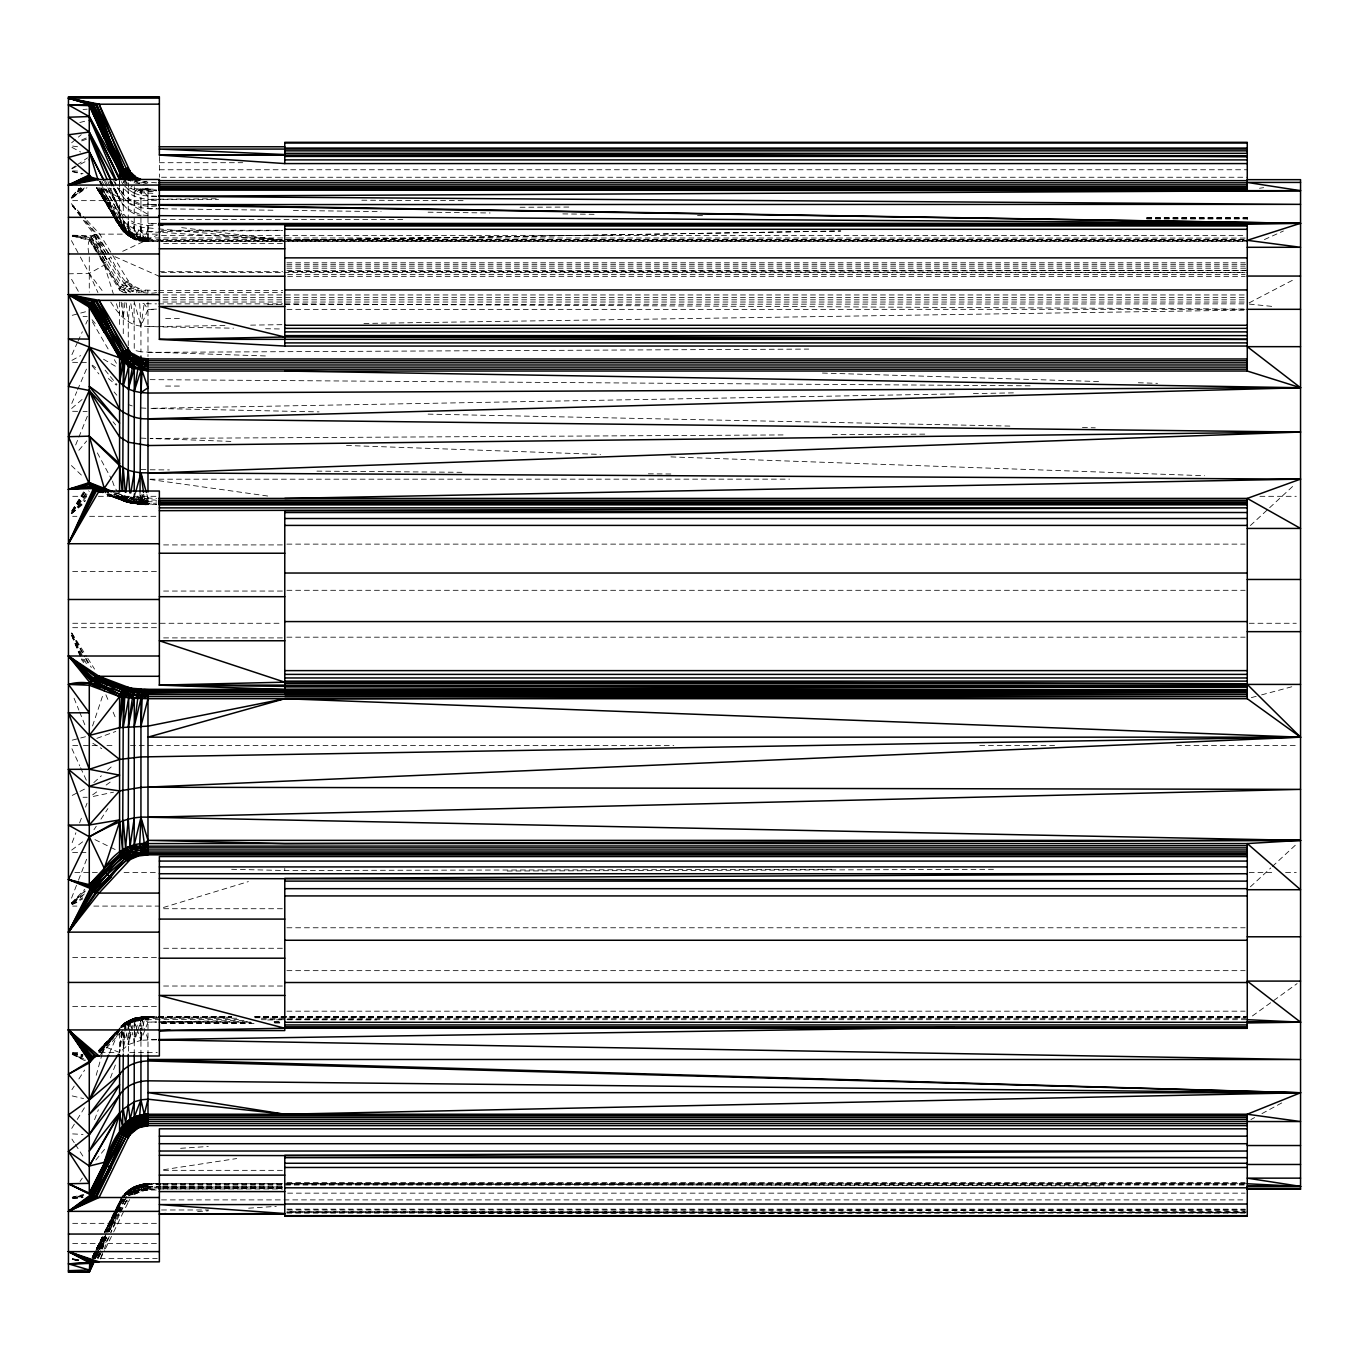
<?xml version="1.0" encoding="UTF-8"?>
<svg xmlns="http://www.w3.org/2000/svg" width="1369" height="1369" viewBox="0 0 1369 1369"><rect width="100%" height="100%" fill="white"/><g stroke="black" fill="none" stroke-linecap="round" stroke-linejoin="round"><path stroke-width="0.75" stroke-dasharray="5 3.75" d="M147.989 217.568L147.989 241.474C136.695 241.32 124.784 236.118 119.582 225.611L119.582 221.504C119.651 234.938 136.558 241.166 147.989 241.457L1247.262 241.457M119.582 214.933L119.582 209.132L109.469 187.964M119.582 186.886L119.582 181.872M160.823 208.79C147.544 209.474 132.28 208.499 123.278 197.256L123.278 187.69C132.194 199.053 147.51 200.233 160.823 199.326M128.258 202.03L128.258 192.55M113.61 215.703L96.908 188.306L120.01 226.963C125.828 237.179 137.242 240.123 147.989 241.32L134.487 238.651L134.248 222.702L131.253 220.974M134.248 205.624L134.248 196.229M140.939 224.858L139.912 240.277L147.989 240.328L147.989 225.594L134.248 222.702M140.939 207.866L140.939 198.505M140.939 1055.191L140.956 1028.205M140.956 1026.202L140.613 1017.099L156.545 1016.876M123.33 1032.363L123.278 1052.162M134.196 493.696C130.722 508.173 148.194 504.032 156.545 504.442L129.251 502.628L107.056 494.26L131.116 500.883L156.545 501.978M1247.262 241.149L144.515 241.303L134.196 237.71L134.248 188.614L156.545 190.77L140.939 190.924L134.248 188.614M156.545 196.332L140.939 195.493L134.248 193.2L134.299 186.697M114.979 189.127C119.753 200.867 127.351 213.581 140.939 215.891L140.956 189.144L137.995 187.656M140.032 491.83L139.912 500.096L141.657 504.288L126.718 502.081L109.366 494.243M140.939 217.688L140.939 227.186L144.378 240.978L134.983 239.113L123.056 231.002L123.278 217.021L108.219 189.11M99.869 1050.964L104.301 1046.498L119.582 1052.453L128.258 1044.633L140.939 1040.286L141.401 1032.158M141.52 1030.138L142.752 1016.842L156.545 1016.482M147.989 216.627L147.989 188.203L140.956 189.144L134.248 193.2L128.258 189.521L128.703 183.326L124.374 179.202L123.655 182.813M128.258 345.758L128.258 321.749L129.798 303.644M121.345 1031.781L119.582 1052.453L119.582 1029.779L98.962 1050.673M129.61 1028.752L128.258 1052.47M129.781 1026.767C127.916 1016.192 141.161 1017.013 147.989 1016.585L231.395 1016.585M156.545 1017.749C147.048 1018.16 130.551 1014.258 125.589 1024.936L123.278 1048.192L122.611 1026.904L123.929 1023.653L134.966 1018.262L147.989 1016.585L131.116 1019.973L120.968 1026.254L133.084 1018.861L147.989 1016.876L134.59 1020.11L125.452 1027.195M124.938 302.532L123.278 318.156L123.278 336.346M121.909 1032.808L119.582 1052.453L122.474 1032.431M231.395 1017.184L144.515 1017.287L139.912 1018.81L140.1 1026.288M265.381 355.957L140.939 351.833L140.939 326.13L144.173 303.696L156.545 303.867M112.515 481.015C116.553 497.409 132.382 505.281 147.989 504.442L127.779 502.491L108.801 495.475L129.251 502.628L138.406 503.912L126.718 502.081L123.929 499.428L123.33 495.561C129.576 501.927 139.227 504.459 147.989 504.305L147.989 494.158M137.91 1030.07L140.956 1020.162L147.989 1017.184L138.868 1017.389L136.164 1030.327M156.545 1039.584L140.939 1040.286L142.958 1027.999M143.283 1025.946L144.703 1016.688L145.422 1017.834L147.989 1017.749L143.899 1017.954C137.756 1015.678 127.847 1021.308 123.227 1026.767M135.856 1032.26L134.248 1041.946L134.248 1054.78M1245.123 238.069L145.422 237.932C140.887 250.185 115.526 225.115 114.739 218.013M130.5 1032.294L128.258 1044.633L126.65 1032.825M130.876 1030.241L134.025 1018.519L147.989 1017.184M96.206 1075.281L104.728 1044.598L115.407 1032.5L98.927 1050.605L118.624 1029.402M116.878 221.556L120.968 228.007L131.116 237.35L125.589 232.662L128.258 221.607L140.939 227.186L156.408 228.674M135.753 491.933L134.196 497.666L147.989 503.244L156.545 503.244M107.449 1231.775L119.582 1205.199L121.704 1197.584L104.284 1232.699L123.278 1199.039L107.638 1231.98M160.618 232.354C147.527 231.909 132.485 231.635 123.278 220.734C124.853 237.949 134.333 239.045 147.989 241.132C139.005 243.682 148.896 231.173 147.989 227.921M115.749 492.686L147.989 504.083C141.11 507.369 141.418 498.076 143.283 494.466M137.294 1032.055L134.248 1041.946L132.177 1032.38M137.995 292.538L141.555 291.939L142.205 289.92L156.545 290.519M160.823 1183.706L142.239 1184.236L140.939 1189.729L129.251 1193.768C117.289 1187.864 115.612 1230.235 107.107 1232.049M92.544 725.998L103.633 692.851M131.116 237.316L144.703 241.166L147.989 239.541L160.823 239.575M119.582 1205.062L107.107 1231.809L122.611 1196.318L104.728 1232.083L108.801 1232.014L118.983 1213.909M157.247 234.133L99.783 234.133C88.181 232.867 86.487 246.044 89.276 254.805M156.545 182.813L140.168 181.495L139.484 183.429L134.025 183.001L131.886 179.339M123.86 1197.516L125.589 1192.912C133.563 1184.733 145.576 1182.73 156.545 1183.774M72.163 842.637L75.894 832.78M79.607 822.923L81.832 817.002M85.562 807.128L87.051 803.192M94.581 1119.705L98.363 1109.746M110.478 1077.865L115.783 1063.918M156.545 240.328L144.293 240.157L130.483 236.786L134.248 225.046M71.53 898.132L77.708 882.201M78.478 880.216L86.966 858.329M136.9 1028.992L140.939 1040.286L147.989 1022.113L244.161 1020.401M94.016 1258.214L97.182 1250.359M97.969 1248.408L102.709 1236.618M109.246 1236.481L99.851 1259.891L104.54 1250.633M1247.262 240.653L147.989 240.653L132.417 232.935L127.882 234.749L136.489 238.617L147.989 239.575L142.256 237.453C135.445 248.234 116.297 223.472 114.466 217.329M75.654 444.993L78.067 439.073M78.872 437.105L87.667 415.423M98.055 1258.179L101.118 1250.701M101.888 1248.836L106.508 1237.627M118.624 1213.807L110.821 1232.579L119.805 1214.132M119.411 1211.924L125.948 1197.584M110.735 302.087C117.854 313.09 126.872 324.658 140.939 326.13L147.989 309.462L144.173 303.696L139.672 303.011L140.939 326.13L160.823 326.917M71.787 403.444L76.784 391.739M77.605 389.789L87.616 366.396M116.776 1213.396L108.801 1232.014L117.802 1213.567M117.58 1211.531L122.354 1200.373L126.718 1196.557M109.469 1053.172L118.727 1031.73M144.909 1016.585L134.282 1019.049L122.354 1025.005L128.241 1024.166L135.565 1019.734L145.422 1017.834L134.983 1018.776L134.248 1041.946L134.299 1021.514L129.764 1020.487L122.354 1025.005C129.08 1018.776 138.988 1016.397 147.989 1018.228L237.812 1018.228M134.59 1194.384L140.887 1191.116L147.989 1189.969L147.989 1183.706L137.995 1185.314L132.707 1187.607L124.374 1194.179L129.08 1189.918L134.59 1194.384C138.149 1183.586 151.394 1183.124 160.823 1184.134M114.003 492.789L119.582 494.141L120.968 498.402L124.339 500.746L147.989 503.244C133.443 507.163 120.729 498.384 107.227 494.808L124.1 501.276L132.382 497.426L156.545 498.419M94.324 1258.539L97.695 1250.924L93.999 1258.505M98.671 1248.956L105.276 1233.743M106.115 1231.843L122.183 1197.208M115.236 1213.293L107.056 1231.741L105.67 1231.758L122.149 1197.088M116.057 1211.445C121.054 1191.937 141.606 1181.242 160.823 1185.024M101.34 1248.853L106.32 1237.627L101.272 1248.87M98.534 1250.736L95.128 1258.351L99.116 1250.855M99.389 1248.836L104.506 1237.439M95.009 1258.351L98.448 1250.753M99.304 1248.853L104.472 1237.439M71.924 354.639L77.126 343.191M77.999 341.292L82.328 331.743M85.802 324.111L87.548 320.295M98.79 1250.753L95.334 1258.333L99.201 1250.855M99.663 1248.853L106.594 1233.674M98.192 1251.215L95.522 1256.964L98.465 1251.18M99.081 1249.298L106.2 1233.965M96.412 1256.896L99.081 1251.146M99.971 1249.23L107.107 1233.88M107.997 1231.963L119.582 1207.03L119.582 1201.315C125.726 1191.56 136.079 1183.894 147.989 1184.134L144.378 1183.911L134.196 1186.872L130.123 1189.199L128.258 1194.008L125.589 1192.912M95.522 1258.333L99.081 1250.718M99.971 1248.819L107.107 1233.623M107.997 1231.724L119.582 1207.03M93.006 1256.999L95.71 1251.249M96.617 1249.332L102.025 1237.833M92.972 1258.676L96.6 1250.975M97.507 1249.058L102.949 1237.525L97.387 1249.093M129.85 1195.821C130.671 1189.421 144.464 1178.024 143.899 1190.345L147.989 1188.018L160.823 1188.018M92.784 1258.71L96.463 1251.009M99.372 1249.264L106.714 1233.897M92.39 1257.512L95.796 1250.325M96.805 1248.425L102.093 1237.525M92.288 1257.409L102.453 1236.498M93.297 1257.187L103.017 1237.2M113.73 1213.619L104.728 1232.083L114.277 1213.447M114.62 1211.787L120.01 1200.716L128.241 1202.033L130.346 1198.594M92.801 1256.229L95.454 1250.787M96.343 1248.99L101.648 1238.124M114.671 1213.31L105.67 1231.758L115.475 1213.293M115.561 1211.462L120.968 1200.391L115.236 1211.582M94.016 1258.505L97.747 1250.855M116.057 1213.276L107.056 1231.741L117.084 1213.447M116.947 1211.445L122.354 1200.373L116.468 1211.445M118.709 1211.719L124.1 1200.647L128.481 1197.447M120.712 1212.284L127.779 1198.405M98.294 1258.248L101.871 1250.907L98.294 1258.248M108.134 1238.089L102.213 1249.11M105.447 1248.768L112.737 1233.811M113.661 1231.946L124.596 1209.511M125.503 1207.646L129.713 1199.466M156.545 292.607C131.783 296.919 119.993 277.086 110.769 256.842L104.643 263.344L122.885 292.264L126.513 292.932L132.399 285.488L142.205 289.92C134.864 291.221 126.547 292.538 119.89 288.38L89.344 239.575L72.625 236.016M108.681 258.193L123.929 283.246L132.399 285.488L128.241 280.885L123.929 283.246L119.89 288.38L119.582 290.074L121.601 292.692M96.703 1248.494L102.042 1237.559L96.549 1248.699M104.284 1232.699L115.39 1210.11M116.314 1208.228L120.01 1200.716M91.997 1257.923L95.642 1250.547L92.082 1257.752M93.006 1257.272L102.949 1237.234L92.562 1257.461M93.965 1257.084L104.249 1237.165L93.776 1257.118M97.439 1258.282L101.255 1250.941M124.339 1023.208L120.968 1026.254L129.251 1020.504L138.406 1018.878L136.489 1017.851L130.722 1019.665L121.259 1027.144L130.791 1020.538L135.565 1019.734L133.084 1018.861L126.787 1021.565L124.339 1023.208L138.355 1018.04L147.989 1019.683L238.446 1019.443M118.093 1211.616L124.1 1200.647M130.962 1194.829L138.868 1186.461L147.989 1183.706L128.258 1194.008L128.703 1190.209L124.374 1197.276M114.277 494.192L125.999 498.282L139.912 500.096L140.956 494.106M119.993 1212.095L126.102 1201.212L128.926 1199.466M134.025 183.001L134.966 181.392L140.168 181.495M123.056 1024.32L121.704 1027.64C127.146 1019.323 139.005 1018.93 147.989 1018.228L130.123 1022.797L122.611 1026.904M128.224 1194.795C131.287 1186.786 140.049 1183.672 147.989 1183.706C139.33 1183.928 130.739 1187.368 124.801 1193.768L128.224 1194.795L134.966 1189.61L147.989 1185.024L139.912 1184.75L134.196 1186.872L134.248 1192.108L135.565 1193.7L145.422 1190.106L156.545 1189.969M71.736 510.996L83.8 491.454M71.736 1128.381L76.116 1121.262M77.212 1119.483L84.895 1107.042M123.929 283.246L132.879 291.34L135.582 287.558L122.132 284.838L104.865 256.362M114.414 217.021L123.056 231.019L123.278 220.734L125.589 232.679L134.196 237.744L140.939 227.186L139.724 239.421L134.248 228.691M71.924 1089.673L74.234 1086.096M78.872 1078.96L84.656 1070.045M71.958 511.013L84.827 491.557M93.931 829.768L96.275 826.243M100.93 819.175L107.929 808.583M132.382 1187.813L128.258 1194.008C131.15 1188.172 139.758 1180.985 140.887 1191.116L147.989 1186.341L160.823 1186.341M72.009 511.15L86.213 490.427M80.018 1181.447L82.328 1178.093M134.248 193.2L137.773 188.289L140.939 190.924L156.545 191.711M144.703 241.149L147.989 240.653L144.909 240.499L138.406 236.341L135.668 239.079L123.929 231.84L116.245 217.705M72.146 511.424L86.949 491.865M101.426 1052.915L120.113 1029.146M142.239 1018.519L140.956 1020.162L133.255 1019.255L129.764 1020.487L123.278 1048.192L124.801 1023.926L137.773 1020.641L147.989 1019.683L144.293 1019.802L147.989 1022.113L156.545 1022.113M140.939 190.924L142.239 188.785L156.545 189.333M72.232 511.544L88.626 490.821M100.194 1051.666L119.651 1028.187M121.447 1027.503L123.929 1023.79L120.01 1027.879M95.864 1160.005L106.406 1147.102M147.989 1055.516L147.989 1016.482C138.988 1016.671 128.908 1018.69 123.33 1026.425L123.056 1025.124C127.522 1020.744 136.541 1015.49 142.256 1018.142L137.413 1018.125M78.872 450.315L86.675 440.972M99.578 1050.707L104.728 1044.598L99.287 1050.468M98.825 1052.47L116.091 1032.534M72.403 196.007L78.991 188.306M72.403 511.698L89.515 491.642M147.989 1183.774L144.293 1183.997L140.939 1187.847C124.117 1187.06 144.31 1183.364 147.989 1186.341L140.939 1187.847L139.724 1184.852L142.239 1184.236M98.876 1051.016L115.407 1032.602M72.454 196.092L79.128 188.511M98.79 1051.067L119.839 1028.598M99.133 1050.913L115.544 1032.363M123.056 1195.856C128.635 1187.71 138.645 1185.006 147.989 1186.341L142.102 1184.322M118.59 1029.385L99.03 1050.365L107.056 1041.706L110.821 1040.628L121.927 1028.495M104.284 1046.515L119.582 1029.779M110.821 1040.628L99.372 1053.137L110.821 1040.628L99.697 1052.128M99.064 1050.16L107.056 1041.706L98.38 1051.033M98.842 1050.399L105.67 1042.973M119.924 1028.769L99.013 1051.289L117.46 1032.431M123.33 1026.972L128.481 1021.924L132.417 1021.086L127.882 1020.949L120.968 1026.254M100.467 1054.489L124.066 1028.718M71.205 513.341L87.77 495.424M123.056 1025.124L134.983 1018.776M71.222 197.718L80.959 187.519M71.428 903.027L84.81 889.268M123.278 1200.972L127.009 1197.173M71.291 197.769L81.25 187.707M107.586 493.302L120.968 498.402L122.149 497.221L121.704 495.048L119.582 494.141M71.445 513.443L84.929 500.506M147.989 238.052L141.11 239.934L135.565 235.04L132.006 237.436L120.968 227.973L114.756 217.158M71.41 197.82L81.798 187.981M84.998 890.757L71.462 903.3L85.186 891.356M1250.393 525.542L1294.287 484.917M1250.393 886.821L1270.774 867.963M1272.331 866.509L1297.418 843.287M71.564 513.478L85.597 500.678M124.528 185.842L128.258 189.521L132.382 185.808M93.828 782.589L101.392 775.778M107.449 770.319L113.524 764.86M71.564 197.889L82.448 188.255M124.288 1194.761L132.006 1189.729L144.909 1186.512L147.989 1188.018L140.168 1189.267L133.187 1192.844M71.65 408.475L82.876 398.807M71.65 142.787L81.267 134.658M71.633 513.666L84.33 503.005M144.378 1183.911L145.422 1190.106L136.489 1188.857L129.251 1193.768L130.791 1194.88L137.413 1190.345L147.989 1188.018M84.348 187.998L71.633 198.111L84.964 188.083M113.867 494.757L132.382 497.426L134.025 502.526L136.027 503.878L147.989 504.083L134.983 501.345L128.344 496.742L122.354 500.061L126.102 501.961L132.417 503.159L129.251 502.628L114.774 493.696M84.313 893.923L71.616 903.66L83.047 895.566M71.65 850.098L84.467 840.446M92.647 794.841L97.695 791.179M106.115 785.087L112.84 780.21M1252.413 1015.952L1297.11 983.592M71.804 198.283L86.949 187.707M125.246 1194.812L133.084 1190.739L142.256 1190.705L139.912 1184.75M71.924 168.336L75.398 166.008M77.126 164.845L87.548 157.846M130.791 503.159L135.565 503.621L127.882 501.602L125.999 498.282L128.344 496.742L131.886 503.056L147.989 504.305L125.948 501.875L107.056 494.26L130.346 502.714L124.1 501.276M137.995 1019.135L134.299 1021.514L128.258 1044.633L128.703 1023.379L123.347 1026.425L125.623 1022.54L132.382 1022.01M128.258 1195.907L134.248 1192.108L138.406 1192.091L134.487 1186.701L130.123 1189.199L134.248 1190.209L140.956 1184.613L140.939 1187.847L156.545 1187.043M128.258 188.682L128.258 225.269L130.123 235.793L134.487 238.634L144.378 240.978M120.01 496.382L122.149 497.221C124.955 506.102 135.514 501.122 140.956 498.213L147.989 501.978L139.484 503.826L137.259 493.781M137.995 1185.314L134.248 1190.209L134.299 1186.974L129.08 1189.918L125.623 1193.734L132.707 1187.607L137.14 1192.741L143.095 1186.786L147.989 1186.341M71.992 904.002L82.636 897.773M68.45 273.8L89.276 273.458L104.335 265.038L99.441 256.243M71.924 360.372L80.6 355.598M1250.924 1119.551L1254.603 1117.566M1261.961 1113.613L1284.002 1101.703M71.924 168.798L78.872 165.067M80.6 164.126L89.276 159.471M1249.093 302.908L1295.04 278.934M72.232 795.406L85.494 788.612M72.044 904.276L82.825 898.851M122.662 251.314L157.435 235.04M128.258 189.521L131.287 188.101M147.989 1018.228L139.912 1018.81L134.196 1021.462L136.215 1027.109M1264.391 239.575L1283.42 231.002M140.613 240.55L136.489 238.617L130.346 231.019L125.161 232.285L96.891 187.861M72.283 904.464L79.932 901.213M81.695 139.929L89.276 136.763M141.555 291.939L145.336 290.399L145.028 292.47L147.989 290.519L147.989 292.607M143.488 182.385L146.483 181.221M125.161 1022.592L130.346 1022.335L126.102 1023.944L125.948 1022.575L129.713 1022.814L131.886 1019.306L134.59 1020.11L139.484 1017.218L140.887 1018.365L147.989 1016.876M146.911 494.483L147.989 498.419C140.014 501.105 126.496 507.967 123.347 495.561M96.857 738.353L115.783 731.44M81.695 140.904L89.276 138.269M132.006 237.419L141.657 238.908L145.422 237.932M143.095 184.387L147.989 182.813L145.268 181.102M163.407 907.493L248.371 881.602M156.545 500.335C147.339 498.419 138.868 505.144 129.85 502.971M1251.352 697.625L1259.548 695.418M1261.602 694.87L1294.407 686.057M72.232 315.315L87.376 311.276M113.678 216.216L97.849 189.35L100.998 190.308L111.402 188.426M113.73 215.344L99.235 190.034L122.354 228.674L128.241 228.212L133.084 237.077M72.232 740.167L85.494 736.727M79.813 122.491L89.276 120.096M130.791 1194.88L135.565 1193.7M72.232 1197.242L83.595 1194.47M93.314 796.416L113.524 792.189M139.912 1018.81L130.483 1021.206L128.344 1023.636L125.999 1023.242M83.766 1195.188L72.283 1197.413L83.937 1195.496M140.596 182.984L148.947 181.427M163.544 1169.708L236.7 1158.55M1259.548 188.255L1263.655 187.673M82.585 1196.403L72.489 1197.653L82.893 1196.626M140.939 1189.729L160.823 1188.908M147.989 1184.134C140.134 1184.51 130.962 1186.786 126.787 1194.076L134.025 1188.532L147.989 1185.024M96.532 187.587L105.67 202.39L110.821 203.194L101.614 187.827M83.03 109.452L87.188 109.178M180.622 1148.3L208.259 1146.486M197.632 1211.531L208.259 1210.829M248.645 1208.177L276.264 1206.363M72.591 1197.909L82.944 1197.31M142.256 237.453L137.413 237.658L129.251 234.578L128.241 228.229L123.912 220.991L125.589 232.662M156.545 309.103L147.989 309.462L156.545 309.462M267.674 304.568L1245.123 303.867M72.591 1198.012L82.961 1197.653M954.142 393.93L150.128 408.338L319.063 411.898M973.393 393.587L1016.157 392.817M267.674 1019.973L284.769 1019.683M286.908 240.277L840.771 231.002L286.908 240.294L1247.262 240.328M147.989 326.695L156.545 326.558M158.684 326.524L227.1 325.497M250.63 325.137L282.698 324.658M363.966 323.443L1244.951 310.147M156.545 199.207L147.989 199.275L147.989 208.618L156.545 208.584M158.684 199.19L218.561 198.745M147.989 231.532L156.545 231.481M158.684 231.464L282.698 230.574M72.608 852.476L78.872 852.425M80.942 852.425L87.188 852.374M156.545 196.229L147.989 196.28L140.956 189.144L140.939 195.493L142.239 188.785L156.545 190.017M144.909 240.499L139.912 240.26M147.989 352.363L808.737 349.095M783.068 434.931L150.128 438.456L233.363 441.485M832.249 434.657L928.473 434.11M158.684 208.584L165.101 208.55M520.066 207.249L569.247 207.061M83.03 797.288L87.188 797.271M507.214 871.026L994.869 869.315M131.253 188.58L140.939 192.738L156.545 193.508M156.545 205.983C141.828 207.814 125.862 202.15 119.582 187.844L119.582 219.588M147.989 225.594L156.545 225.577M1247.262 270.36L286.908 271.678L1245.123 272.517M231.635 869.298L284.769 870.496L834.457 869.315M162.962 1188.891L282.698 1188.634M286.908 1212.763L1245.123 1212.763L286.908 1211.941L1247.262 1209.974M436.625 1213.276L1247.262 1212.027M708.269 1213.276L1245.123 1212.044L286.908 1212.027M159.369 162.706L242.724 162.706M159.369 169.756L1247.262 169.756M161.508 177.251L1247.262 177.251M72.677 200.644L159.369 200.644M1146.726 217.585L1247.262 217.705M1146.726 218.013L1247.262 218.013M1146.726 218.338L1247.262 218.338M1146.726 218.92L1247.262 218.92M161.508 219.451L405.156 219.451M156.545 223.489L147.989 223.506L156.408 224.533M161.508 230.3L283.332 230.3M161.508 235.451L1245.123 235.451M162.962 239.541L1247.262 239.575M284.769 239.729L1245.123 239.729M158.684 240.311L282.63 240.328M163.613 243.596L282.647 243.596M286.908 262.78L1245.123 262.78M286.908 264.32L1247.262 264.32M286.908 266.151L1245.123 266.151M286.908 268.204L1247.262 268.204M286.908 270.36L1245.123 270.36M159.369 271.678L282.647 271.678M161.508 272.517L1247.262 272.517M287.61 274.536L1245.123 274.536M287.61 276.35L1245.123 276.35M158.684 290.519L282.733 290.519M158.684 292.607L282.733 292.607M162.962 294.951L1245.123 294.951M162.962 297.415L1245.123 297.415M162.962 299.828L1245.123 299.828M162.962 302.019L1245.123 302.019M158.684 303.867L282.63 303.867M286.977 309.445L1244.951 309.308M165.632 318.378L181.307 318.378M165.632 386.058L181.307 386.058M150.128 479.201L789.485 479.15M72.728 496.314L87.702 496.314M98.397 496.314L158.291 496.314M1259.908 496.314L1296.272 496.314M72.677 516.318L76.904 516.318M89.601 516.318L157.247 516.318M286.908 544.126L1245.123 544.126M163.613 544.913L282.647 544.913M72.677 571.472L157.247 571.472M286.908 590.296L1245.123 590.296M163.613 591.049L282.647 591.049M72.728 623.271L282.356 623.271M1249.212 623.271L1296.272 623.271M72.677 627.687L157.247 627.687M286.908 637.184L1245.123 637.184M163.613 637.903L282.647 637.903M72.728 745.54L81.284 745.54M83.423 745.54L98.397 745.54M106.953 745.54L115.509 745.54M130.483 745.54L673.805 745.54M979.691 745.54L1054.558 745.54M1176.484 745.54L1296.272 745.54M74.867 872.515L98.397 872.515M124.066 872.515L158.291 872.515M1249.212 872.515L1274.881 872.515M1285.577 872.515L1296.272 872.515M72.677 906.09L76.904 906.09M93.828 906.09L159.369 906.09M163.613 908.725L282.647 908.725M286.908 927.771L1245.123 927.771M163.613 948.272L282.647 948.272M72.677 957.598L157.247 957.598M286.908 970.655L1245.123 970.655M163.613 986.022L282.647 986.022M72.677 1006.557L157.247 1006.557M286.908 1011.178L1245.123 1011.178M158.684 1016.482L231.395 1016.482M254.925 1016.482L1245.123 1016.482M254.925 1016.585L1247.262 1016.585M158.684 1016.876L231.395 1016.876M254.925 1016.876L1245.123 1016.876M254.925 1017.184L1247.262 1017.184M158.684 1017.749L231.395 1017.749M254.925 1017.749L1245.123 1017.749M261.342 1018.228L1247.262 1018.228M261.257 1019.683L1247.262 1019.683M163.613 1021.719L250.767 1021.719M274.142 1021.719L282.647 1021.719M158.684 1022.113L250.63 1022.113M274.159 1022.113L282.698 1022.113M161.508 1022.403L251.28 1022.403M274.775 1022.403L283.332 1022.403M161.508 1023.019L251.28 1023.019M274.775 1023.019L283.332 1023.019M161.508 1023.618L257.68 1023.618M72.677 1052.504L81.13 1052.504M100.159 1052.504L114.962 1052.504M129.764 1052.504L157.247 1052.504M163.613 1170.341L282.647 1170.341M286.908 1182.405L1245.123 1182.405M162.962 1183.706L1247.262 1183.706L286.908 1183.774L1103.808 1185.896M158.684 1183.774L282.63 1183.774M162.962 1184.134L1247.262 1184.134M162.962 1185.024L1247.262 1185.024M162.962 1186.341L282.733 1186.341M158.684 1187.043L282.698 1186.974M163.613 1187.676L282.647 1187.676M162.962 1188.018L282.733 1188.018M147.989 1188.925L156.545 1188.925M158.684 1188.925L282.698 1188.959M287.61 1193.152L1245.123 1193.152M72.677 1198.166L81.13 1198.166M161.508 1199.894L1245.123 1199.894M286.908 1209.169L1245.123 1209.169M161.508 1209.974L208.533 1209.974M287.61 1209.974L1245.123 1209.974M286.908 1212.985L1245.123 1212.985M72.677 1223.338L157.247 1223.338M72.677 1243.48L157.247 1243.48M100.159 1258.402L157.247 1258.402M147.989 1187.043L160.823 1187.06M162.962 1187.077L282.698 1187.299M286.908 1019.683L376.732 1019.905M162.962 199.344L218.561 199.583M361.827 200.216L464.467 200.678M284.769 303.867L1244.951 309.018M150.128 379.641L1031.114 385.836M83.03 316.427L87.188 316.461M150.128 469.772L169.38 469.926M316.923 471.124L462.328 472.305M648.358 473.828L671.888 474.016M72.608 362.323L87.188 362.477M72.608 411.282L80.942 411.385M83.03 411.402L87.188 411.453M147.989 503.244L125.161 500.968L113.747 494.911M162.962 208.807L276.298 210.261M293.394 210.467L381.061 211.596M428.103 212.195L490.119 212.982M562.83 213.906L597.038 214.334M697.54 215.617L706.096 215.72M143.779 494.431L145.165 504.408L133.084 503.227L130.123 497.101L144.293 498.367L147.989 500.335L139.912 500.096M144.293 498.367L147.989 498.419M156.545 205.179L140.939 204.272L128.258 198.402M156.545 1039.858L147.989 1039.721L145.644 1031.832M162.962 326.951L233.517 328.184M265.603 328.731L282.698 329.022M138.406 236.307L134.282 236.238L124.1 228.931L116.143 216.867M428.103 414.123L932.751 424.493M934.89 424.527L1011.879 426.118M1082.434 427.556L1095.268 427.83M147.989 501.978L133.255 501.157L120.968 498.402M122.149 497.221L132.707 499.428L147.989 500.335M72.489 235.228L92.664 235.759L103.839 254.651M822.444 373.053L1102.045 381.643M1138.341 382.755L1157.541 383.337M129.713 502.56L127.779 502.491L130.346 502.714M346.494 445.473L600.478 454.422M670.913 456.904L1204.498 475.727M72.608 170.851L80.942 171.228M144.515 241.32L147.989 241.149M140.939 469.413L146.226 469.67M72.608 1133.908L83.03 1134.422M140.939 438.08L146.226 438.371M140.939 407.945L146.226 408.27M162.723 232.49L284.769 240.328M103.496 254.874L91.073 236.82L72.557 235.434L90.354 237.556L101.186 254.702M158.513 228.863L282.664 240.123M147.989 190.017L142.102 189.452L147.989 189.333L144.293 188.237M1249.298 304.089L1271.852 306.382M147.989 215.6L140.939 214.865L128.258 209.115M181.666 227.63L284.769 240.311M72.454 1258.898L78.461 1259.651M78.666 1260.284L72.54 1259.155L78.854 1259.771M72.608 146.072L78.872 146.928M144.378 240.961L147.989 241.457M150.094 479.492L270.035 496.348M72.608 1053.12L83.03 1054.626M72.608 1259.018L78.854 1259.959M72.403 1259.052L78.324 1260.045M72.3 235.776L89.652 238.685L99.287 254.531M72.403 1053.189L82.294 1054.9M72.608 1053.291L83.013 1055.259M72.42 1259.189L78.375 1260.37M72.625 171.519L83.047 173.675M135.565 235.006L126.718 232.285L116.741 216.644M77.913 1260.695L72.232 1259.326L78.05 1260.524M140.939 351.833L134.248 350.276L134.094 303.49M72.403 1053.428L82.26 1055.721M72.249 1259.275L77.965 1260.609M72.232 1095.919L83.595 1098.605M72.232 236.067L89.276 240.294L97.883 254.429M72.283 171.638L81.866 174.034M132.417 232.935L128.481 231.857L118.025 216.901M72.54 1053.685L82.756 1056.646M72.42 1053.839L82.345 1057.142M108.801 495.475L110.821 496.16L107.33 494.688M128.258 404.557L132.245 405.943M107.586 494.312L112.96 496.28M106.97 494.739L110.821 496.16M108.801 494.705L128.241 502.081C121.858 501.636 134.299 500.729 134.299 497.649L134.299 493.456M125.999 281.894L130.346 283.623L126.496 286.583L122.885 292.264L119.582 290.074L98.962 256.191M83.8 1058.853L72.283 1054.096L85.562 1060.239M102.264 256.414L120.763 286.6L124.904 288.431L138.32 288.791L136.215 292.846L132.879 291.34M114.928 256.688L159.369 276.35M134.966 181.392L139.484 183.429L136.027 179.596M94.957 839.625L115.783 849.841M72.232 1054.404L85.494 1061.009M118.761 216.507L126.102 228.794L130.346 231.019M71.924 147.356L80.6 152.01M105.139 189.589L150.333 215.754M103.531 359.226L116.006 366.601M92.835 743.281L101.751 748.655M137.995 499.959L134.299 497.649L133.495 493.524M147.989 1189.969C141.435 1184.904 131.852 1187.625 125.999 1192.536L130.483 1188.942L134.282 1192.074M130.363 292.641L122.132 284.838M92.459 365.164L95.659 367.833M108.408 378.511L116.382 385.185M126.513 292.932L120.763 286.6M127.026 218.082L119.582 209.132L109.161 188.237M121.704 495.048L124.801 497.991L124.374 495.886M71.428 465.58L83.321 476.908M123.278 181.803L127.009 185.5M124.528 181.187L127.009 183.668M71.291 203.673L85.545 218.903M86.966 220.426L99.783 234.133L128.241 280.885M72.54 205.453L80.72 215.087M86.179 221.504L97.079 234.339L109.708 255.113L96.001 234.544L84.194 220.015M92.031 319.73L97.541 326.233M92.031 365.78L98.91 373.942M114.072 391.945L116.827 395.213M112.994 421.755L115.629 424.903M105.088 370.143L109.041 374.969M110.359 376.578L116.947 384.638M72.386 205.487L82.876 218.39M72.181 205.538L82.123 218.629M83.372 220.272L94.564 234.989L106.508 254.634M80.343 257.03L89.276 273.458L103.171 291.973M147.989 240.328L140.939 230.813L144.293 240.157M114.175 216.747L122.611 229.821L121.259 221.692M104.626 256.516L106.885 259.802L94.564 234.989M124.374 179.202L127.283 183.48M98.927 187.467L116.878 215.207M113.524 189.008L123.278 205.47L113.901 188.186M115.013 215.138L97.387 187.707M123.278 197.256L117.563 187.895M123.278 194.569L119.582 188.836L119.582 191.557L114.979 181.906M71.924 1139.094L74.234 1142.687M75.398 1144.484L84.656 1158.859M142.239 500.215L139.604 492.258M99.783 181.153L103 186.218M100.981 187.741L110.821 203.194M121.43 181.701L123.278 184.627M71.855 633.077L86.589 656.487M87.736 658.284L94.529 669.082M113.387 215.549L96.48 187.416M96.908 188.306L113.097 214.967M100.365 256.294L104.643 263.344L90.354 237.556M100.159 181.256L103.394 186.68M104.472 188.477L122.988 219.451M103 190.154L118.453 215.977M116.451 216.131L100.998 190.308L115.236 215.874M98.534 188.819L107.056 203.074L98.294 187.365M96.788 187.467L104.728 201.346L97.524 189.008M97.524 188.734L115.372 218.612M116.433 220.358L119.582 225.628L100.211 181.581M119.582 225.611L104.284 200.011L100.536 187.947M97.25 188.152L105.67 202.39M115.817 219.759L104.284 200.011L119.582 211.545L120.917 219.656M91.073 236.82L101.392 254.497M102.418 256.26L105.516 261.565M92.407 321.886L109.126 350.686M114.346 359.688L116.433 363.298M71.564 633.111L85.066 656.658M86.11 658.472L91.312 667.524M71.582 279.344L78.872 292.299M109.469 181.769L112.515 187.194M89.652 238.685L98.465 254.497M113.524 180.605L116.553 186.081M100.639 188.46L108.801 203.348M71.462 633.145L84.484 656.829M85.494 658.643L89.498 665.933M71.428 240.602L79.351 255.199M97.353 452.882L111.488 479.133M96.001 234.544L106.731 254.548M93.708 235.263L104.061 254.548M105.002 256.294L106.885 259.802M101.99 181.256L104.917 186.937M105.892 188.819L119.582 215.292M107.843 187.861L119.582 210.672L107.929 181.581M104.42 181.649L107.261 187.245M110.102 180.64L112.942 186.304M110.102 180.913L112.942 186.595M113.901 188.494L119.582 199.857M105.379 180.64L108.219 186.338M72.146 635.113L83.252 657.411M84.176 659.276L86.949 664.855M113.901 187.998L119.582 199.48L114.072 188.066M110.393 180.468L113.148 186.167M111.317 181.41L114.072 187.194M134.196 237.744L128.258 225.269L128.344 234.578L123.33 230.488L120.985 221.008M71.958 635.267L84.245 661.826M71.924 748.74L79.727 765.819M80.6 767.701L86.675 780.98M111.779 181.632L119.582 198.796M89.276 273.458L97.935 292.59M71.787 635.456L80.942 656.829M81.781 658.78L83.441 662.664M105.892 694.767L109.126 702.502M113.148 712.171L116.365 719.906M71.564 635.319L81.712 660.166M74.063 698.241L78.872 710.083M79.659 712.051L86.076 727.846M99.424 181.256L101.563 186.595M124.1 228.948L125.161 232.302L127.882 234.766L126.102 228.794M104.335 265.038L113.233 293.514M116.399 303.696L119.582 313.86M142.102 1019.991L145.046 1029.847M134.076 301.385L140.939 326.13M128.241 1024.166L128.224 1021.052L131.578 1021.548L134.966 1018.262L137.14 1019.221L140.168 1017.543L147.989 1016.482L140.203 1017.732L130.123 1022.797L131.766 1030.463M120.883 221.521L122.611 229.821M122.611 495.356L123.056 497.512M125.589 496.194L125.999 498.282M130.825 303.747L134.248 324.436M125.589 1024.936L126.393 1030.857M128.258 221.607L130.123 235.776M121.174 302.104L123.278 318.156L122.834 302.053M126.239 302.943L128.258 321.749M140.22 1028.29L140.939 1040.286M141.948 494.158L142.102 498.282M147.989 191.711L147.989 193.525M1247.262 217.585L1247.262 219.451M284.769 868.425L284.769 870.496M159.369 156.494L159.369 177.251M147.989 302.019L147.989 356.556M123.278 188.22L123.278 214.916M119.582 179.39L119.582 183.617M119.582 301.967L119.582 326.13M89.276 256.876L89.276 292.11M100.502 1250.736L97.182 1258.214L100.433 1250.736M98.192 1250.907L94.615 1258.539L98.192 1250.941M106.2 1233.709L99.081 1248.99L106.2 1233.794M105.926 1237.679L100.159 1248.973L105.892 1237.662M108.801 1040.919L99.509 1051.786L108.801 1040.919M104.728 1044.598L99.201 1050.69L104.728 1044.598M156.545 204.426L147.989 204.426L156.545 204.563"/><path stroke-width="1.5" d="M1247.262 358.969L147.989 358.969L140.887 358.028L131.578 353.134L123.347 362.186L122.714 491.163M159.369 656.008L68.45 656.008L93.28 677.946L125.948 689.326L143.095 691.174L1247.262 689.582L147.989 689.565L131.578 688.248L126.787 691.294L123.347 697.334L122.611 849.379L125.161 855.505L130.346 859.441L138.406 855.984L147.989 854.838L1247.262 854.838M134.213 491.693L134.299 368.637L122.354 352.808L92.151 302.361L99.064 300.359L159.369 300.359M284.769 696.547L1247.262 694.545L147.989 694.528C120.147 698.139 96.275 676.046 68.45 684.414L89.276 712.787L68.45 712.821L89.276 735.461L119.582 727.641L147.989 726.135L284.769 698.72L1247.262 696.564L147.989 696.547L131.578 688.248L128.241 687.324L124.1 688.795L99.064 676.286L68.45 656.008L92.151 678.904L126.787 691.294L134.299 698.327L134.196 844.998L135.668 851.33L138.406 855.984L120.968 855.847L89.276 884.682L89.55 886.736L93.434 891.613L99.064 893.084L159.369 893.084M134.248 1054.78L134.196 1117.19L138.406 1127.765L147.989 1125.626L1247.262 1125.626M159.369 1197.516L99.064 1197.516L92.134 1196.232L89.361 1193.7L120.968 1133.087L129.251 1128.689L138.406 1127.765L130.346 1134.268L122.611 1126.208L123.278 1054.13M1300.55 346.665L1247.262 346.665L1300.55 387.735L1247.262 371.033L147.989 371.033L132.382 367.987L128.703 366.19L124.801 361.484L122.354 352.808L96.514 300.615L126.102 350.07L126.787 357.788L134.025 362.203L147.989 364.975L1247.262 364.975M147.989 696.547L120.01 694.34L89.755 682.412L68.45 656.008L96.514 676.611L126.102 687.786L126.787 691.294L142.752 692.646L284.769 691.259L1247.262 690.198L143.899 689.497L140.956 698.601L140.939 817.464L139.724 844.057L142.256 855.231L120.01 853.794L104.284 868.357L89.276 884.682L68.45 879.514L89.276 836.75L119.582 819.894L89.276 825.011L68.45 825.096L89.276 836.75L104.284 868.357C113.781 853.007 129.627 842.209 147.989 843.561L1247.262 843.561L1300.55 840.395L147.989 817.242C126.427 815.633 107.723 827.424 89.276 836.75M140.032 491.83L140.956 370.4L143.899 358.661L147.989 360.783L1247.262 360.783M119.582 492.104L119.582 357.788L122.354 352.808L126.102 350.07L134.025 362.203L142.239 368.791L140.939 392.578L147.989 393.04L1300.55 387.735L147.989 418.794C123.586 420.249 107.929 398.157 89.276 386.503L119.582 423.107L89.276 390.49L68.45 386.4L89.276 347.093L119.582 357.788L128.703 366.19L128.258 470.234L129.833 492.96M126.102 687.786L129.85 688.761L142.239 696.479L140.939 726.203L147.989 698.703L1247.262 698.72L1300.55 737.172L140.939 787.397L119.582 790.906L89.276 786.49L68.45 769.344L89.276 769.292L119.582 775.162L89.276 786.49M159.369 932.135L68.45 932.135L90.936 889.456L124.1 859.321L132.417 858.192L127.882 853.982L125.589 847.787L128.258 819.09L128.703 697.95L130.722 691.841L134.59 688.744L147.989 694.528M284.769 692.731L1247.262 691.259L147.989 691.259L140.887 689.343L137.995 696.342L134.248 726.409L140.956 698.601L128.224 689.805L128.241 687.324L99.064 676.286L96.514 676.611L91.158 679.88L89.276 685.253L89.276 884.682M125.999 492.19L128.258 470.234L119.582 465.58L89.276 436.163L68.45 436.694L90.303 486.406L93.092 489.315L100.074 492.104M1247.262 847.856L147.989 847.856C120.729 845.084 107.535 872.84 90.303 888.498L68.45 879.514L89.55 886.736L123.056 851.484L123.33 848.985L147.989 854.838L147.989 689.565M1247.262 362.819L147.989 362.819L140.887 358.028L138.355 365.951L134.248 391.209L140.939 392.578L147.989 387.803L142.102 370.64M123.347 697.334L119.582 727.641L121.704 697.095L124.339 690.815L129.713 687.803L133.187 689.309L147.989 690.181M284.769 694.528L1247.262 692.748L147.989 692.731L137.14 689.052L134.966 690.695L132.707 696.051L128.258 726.717L134.299 698.327L137.995 696.342M134.248 818.08L130.123 846.059L132.006 852.339L135.565 856.823L122.354 857.73L105.67 872.515L90.936 889.456M159.369 1211.36L68.45 1211.36L90.936 1195.599L124.1 1135.534L132.417 1131.906L125.589 1122.939L128.258 1104.92L128.258 1054.438M159.369 1151.021L1247.262 1151.021L284.769 1155.333L284.769 1216.271L1247.262 1216.271L1247.262 1114.229L1300.55 1092.77L147.989 1080.825C137.054 1080.945 125.589 1085.514 119.582 1095.029L89.276 1134.713L68.45 1151.5L89.276 1183.346L68.45 1183.757L89.276 1193.066L123.33 1125.421C129.336 1118.199 138.697 1114.315 147.989 1114.229L1247.262 1114.229L1300.55 1121.536L1247.262 1121.536M92.151 302.361L89.276 307.204L89.276 482.572L108.339 492.292M130.808 492.891L134.248 471.826L128.258 470.234M1247.262 369.185L147.989 369.185L137.995 367.97L134.299 368.637L128.258 389.001L119.582 382.584L89.276 347.093L68.45 338.896L89.276 339.101L68.45 294.609L90.645 303.627C106.406 326.729 114.825 356.881 140.956 370.4L134.248 391.209L128.258 389.001L132.707 366.207L137.14 356.693L143.095 362.46L147.989 364.975M123.347 362.186L119.582 382.584C121.619 372.3 117.614 356.573 129.713 351.217C134.145 358.507 138.834 366.789 147.989 369.185M158.684 1039.91L1300.55 1059.52L147.989 1059.469L1300.55 1092.77L284.769 1114.229L147.989 1099.187L140.939 1099.837L134.248 1101.788L130.123 1119.397L135.565 1129.357L126.718 1131.461L122.354 1134.302L90.303 1195.103L68.45 1211.36L99.064 1197.516L128.241 1137.69C131.835 1130.315 139.843 1125.626 147.989 1125.626L147.989 1055.516M147.989 1099.187L144.293 1114.434L145.422 1125.78C120.472 1114.571 111.95 1144.946 104.284 1162.332L89.276 1166.046L68.45 1151.5M142.239 696.479L147.989 698.703L132.382 698.241L125.623 693.142L124.1 688.795L120.968 692.166L119.582 696.65L119.582 851.689L132.006 852.339L145.422 854.923L144.293 843.646L147.989 840.361L140.939 817.464L134.196 844.998L147.989 849.961L1247.262 849.961M1247.262 1117.258L147.989 1117.258L139.484 1122.666L134.59 1130.058L128.703 1120.355C111.83 1142.55 104.917 1171.334 90.936 1195.599M135.753 491.933L140.939 472.818L1300.55 479.116L1247.262 498.419L158.684 498.419M104.284 1162.332L119.582 1114.058L123.278 1109.078L134.248 1101.788M104.284 868.357L119.582 822.016L122.611 849.379M93.383 1056.355L89.276 1062.909L89.276 1193.066M1247.262 1119.226L147.989 1119.226L143.095 1121.776L137.14 1128.398L132.382 1118.079L124.801 1125.25L120.968 1133.087L128.241 1137.69L130.346 1134.268L126.102 1136.681L93.434 1196.746L68.45 1211.36L96.497 1197.362L126.102 1136.681C130.175 1128.604 139.005 1123.504 147.989 1123.521L1247.262 1123.521M91.655 1264.1L89.276 1269.987L68.45 1270.706L89.276 1272.246L94.615 1260.746M96.514 676.611L108.801 683.011L95.419 676.902L68.45 656.008L91.158 679.88L120.01 694.34L121.704 697.095L124.801 695.247L123.278 727.144L128.703 697.95L124.801 695.247L122.354 690.284L108.801 683.011L104.728 688.573L104.301 690.9L119.582 696.65L132.382 698.241M284.769 1114.229L147.989 1092.599L1300.55 1092.77L147.989 1060.975C137.208 1061.129 125.794 1065.219 119.582 1074.477L89.276 1114.469L119.582 1084.761L89.276 1134.713L68.45 1114.862L89.276 1099.94L108.63 1055.123M140.939 1055.191L140.939 1099.837L134.196 1117.19L139.912 1116.556L147.989 1119.226C137.55 1119.209 127.231 1124.993 122.354 1134.302L123.056 1129.699L125.623 1126.601L140.956 1115.016L147.989 1117.258C137.003 1117.258 126.119 1123.282 120.968 1133.087L119.582 1130.982C124.887 1120.544 136.421 1114.212 147.989 1114.229L134.299 1117.275L129.764 1123.025L122.354 1134.302L92.134 1196.232L68.45 1211.36L95.522 1197.225L124.1 1135.534C128.6 1126.79 138.235 1121.331 147.989 1121.348L1247.262 1121.348M93.434 1196.746L107.056 1165.669L104.728 1163.308L121.704 1127.423L120.01 1131.958C127.847 1125.951 138.166 1122.648 147.989 1121.348L140.203 1118.216L130.123 1119.397L128.258 1104.92M92.647 1262.355L89.276 1269.987L68.45 1263.861L99.064 1261.842L159.369 1261.842L159.369 1128.826L1247.262 1128.826M68.45 436.694L89.276 390.49L119.582 436.951L128.258 442.221L147.989 445.524L1300.55 432.039L147.989 473.161M101.066 492.138L93.092 489.315L68.45 543.733L159.369 543.733M90.303 1195.103L104.728 1163.308L89.361 1193.7L68.45 1183.757L89.55 1194.162L104.728 1163.308M93.725 1260.798L89.276 1270.381L93.862 1260.781M123.056 851.484L130.483 848.181L139.912 846.179L140.956 843.954L147.989 847.856M92.835 1262.355L89.276 1269.987L92.835 1262.372M95.522 490.478L68.45 543.733L99.064 491.026L159.369 491.026L159.369 685.116L284.769 689.565L1247.262 686.725L284.769 686.348L159.369 685.116L284.769 682.173L1247.262 683.747L284.769 683.747M95.522 1197.225L110.821 1168.048L107.056 1165.669M119.582 1095.029L89.276 1151.055L119.582 1112.757L89.276 1166.046L119.582 1114.058L122.611 1126.208M147.989 360.783L136.027 358.319L129.85 354.434L129.713 351.217L99.064 300.359L68.45 294.609L89.515 305.663L104.301 332.256L89.276 307.204L68.45 294.609L95.419 300.838L108.801 325.754L104.301 332.256L119.582 357.788L89.755 305.03L68.45 294.609L159.369 294.609M159.369 98.123L68.45 98.123L96.514 104.215L127.779 171.775L136.027 179.596L137.14 177.696L140.887 179.442C133.101 180.674 124.921 177.799 120.01 171.57L89.515 105.31L68.45 104.968L89.276 116.553L124.374 179.202L131.578 173.042L139.159 180.229M93.434 891.613L68.45 932.135L99.064 893.084L130.346 859.441L126.102 860.519L93.434 891.613C108.014 874.449 121.584 847.668 147.989 849.961M93.948 1056.902L89.515 1061.351L68.45 1074.22L89.276 1099.94L118.453 1054.216M101.46 492.121L92.134 488.562L68.45 489.315L89.276 482.572L104.284 488.305L119.582 465.58L122.166 491.095M1247.262 1115.564L147.989 1115.564C139.86 1117.789 133.477 1124.599 131.578 1132.779L124.801 1125.25L123.347 1125.421L140.956 1115.033L142.239 1116.06L143.899 1126.003L147.989 1123.521L140.613 1120.133L128.344 1120.783L123.056 1127.269M1247.262 163.578L284.769 163.578L159.369 155.039L159.369 96.754L68.45 96.754L68.45 1272.075L89.276 1272.246L89.755 1262.971L68.45 1251.608L159.369 1251.608M159.369 104.147L96.514 104.215L89.276 105.653L89.276 174.924L90.303 176.96L99.064 179.459L159.369 179.459L159.369 339.341L284.769 346.049L1247.262 346.049M115.544 180.417L89.276 132.023L68.45 117.221L89.276 116.553L119.582 178.774L121.704 175.643L129.713 170.526L133.187 177.679L137.14 177.696M1247.262 851.894L144.909 851.98L133.084 854.17L124.1 859.321L95.522 892.554L68.45 932.135L90.303 888.498L104.728 870.462L107.056 874.415L110.821 877.221C119.702 865.037 131.492 852.117 147.989 853.554L1247.262 853.554M125.999 849.892L128.344 846.744L147.989 853.554M131.886 179.339L134.59 175.934L122.354 170.492L92.151 104.574L68.45 98.123L99.064 104.147L129.713 170.526L131.886 179.339L124.1 169.705L93.28 104.42L68.45 98.123L90.645 104.865L124.801 178.826L120.01 171.57L91.158 104.746L68.45 98.123L95.419 104.249L122.354 170.492L128.772 180.366M119.582 790.906L89.276 825.011L68.45 769.344M159.369 1029.933L68.45 1029.933L89.755 1060.735L93.742 1056.286M93.657 1056.782L89.515 1061.351L68.45 1029.933L99.064 1055.995L159.369 1055.995L159.369 856.549L1247.262 856.549M96.104 1055.448L89.276 1062.909L68.45 1074.22M107.056 874.415L92.134 890.654L68.45 932.135L96.497 892.81L110.821 877.221L95.522 892.554M99.064 1055.995L96.514 1056.269L68.45 1029.933L90.645 1059.332L93.794 1055.91M89.755 1060.735L93.845 1056.32M96.514 1056.269L95.419 1056.474L68.45 1029.933L91.158 1058.785L94.05 1055.687M104.728 870.462L89.361 885.846L68.45 879.514M89.276 1099.94L119.582 1074.477M91.158 1058.785L95.419 1056.474M137.773 1115.803L137.995 1117.104C129.507 1118.969 123.33 1126.79 124.1 1135.534L133.084 1125.694L142.256 1126.362L139.724 1115.256L140.939 1099.837L144.293 1114.434L147.989 1115.564L142.239 1116.06L126.787 1128.124L126.102 1136.681C130.175 1128.604 139.005 1123.504 147.989 1123.521M147.989 1121.348L140.887 1126.773L137.995 1117.104M105.67 137.756L108.801 136.318L96.514 104.215M116.211 180.023L89.276 117.323L119.582 179.39L119.582 171.775L128.241 167.805L128.224 175.899L130.722 180.794M126.102 350.07L128.241 349.129L128.224 356.026L133.255 364.24L147.989 367.132L1247.262 367.132M89.55 176.019L68.45 185.072L159.369 185.072M125.999 1124.069C132.827 1120.835 141.914 1120.715 147.989 1125.626M90.303 176.96L68.45 185.072L99.064 179.459M90.936 177.474L68.45 185.072L89.276 174.924L91.415 178.5L89.276 174.924L68.45 157.469L89.276 151.737L103.941 180.263M1300.55 684.414L1247.262 684.414L1300.55 737.172L140.939 756.937L119.582 759.419L89.276 769.292L68.45 712.821M92.134 178.124L68.45 185.072L89.361 175.54L91.415 178.98M93.434 178.637L68.45 185.072L95.522 179.151M119.582 178.774L123.347 177.816M139.912 1116.556L147.989 1115.564M105.67 492.583L104.728 490.547L90.303 486.406L68.45 489.315L89.361 483.753L108.545 492.001M68.45 1272.075L78.872 1271.031M139.912 846.179L1247.262 845.683M103.822 491.933L90.936 487.364L68.45 489.315L89.55 484.626L104.728 490.547M147.989 1117.258L133.255 1120.869L128.224 1129.716L128.241 1137.69M147.989 1119.226L134.025 1122.666L129.85 1131.307L129.713 1135.141L122.149 1128.467M284.769 1214.046L159.369 1214.046L165.752 1213.619M89.515 683.234L68.45 684.414L89.276 685.253L104.301 690.9L89.515 683.234L104.728 688.573L119.582 696.65L89.276 735.461L119.582 759.419M96.497 1261.91L92.134 1262.338L68.45 1251.608L99.064 1261.842L96.497 1261.91L68.45 1251.608L90.645 1262.646M159.369 873.73L1247.262 873.73L284.769 878.385L284.769 1030.566L159.369 1030.566L169.996 1030.19M89.515 1263.108L68.45 1263.861L89.276 1263.467M147.989 817.242L1300.55 789.365L147.989 787.226M1247.262 339.358L284.769 337.014L159.369 339.341L1247.262 339.358L284.769 335.61L1247.262 335.61M284.769 498.419L1300.55 479.116M159.369 1030.566L284.769 1028.239L1247.262 1028.29L1247.262 843.561L1300.55 889.713L1247.262 889.713M1187.214 225.2L1300.55 223.301L1247.262 240.311L1300.55 247.293L1247.262 247.293M158.684 1039.55L954.142 1027.434M1247.091 1022.968L1300.55 1022.164L1247.262 981.094L1300.55 981.094M119.582 171.775L89.276 105.653L68.45 104.968L90.645 104.865L119.582 171.775L124.801 178.826L119.582 174.051M158.684 196.229L1300.55 190.685L1247.262 182.419L1300.55 182.419M284.769 156.425L1247.262 156.425L159.369 155.039L284.769 155.039M159.369 1214.046L284.769 1213.516L159.369 1204.583L284.769 1204.583M1247.262 1183.774L1300.55 1186.41L1247.091 1186.512L1300.55 1186.41L1247.262 1178.144L1300.55 1178.144M284.769 142.975L1247.262 142.975M159.369 146.774L284.769 146.774M284.769 148.074L1247.262 148.074M1247.262 149.067L159.369 149.084L284.769 154.526M284.769 150.847L1247.262 150.847M1247.262 153.345L284.769 153.345L1247.262 156.425M284.769 159.899L1247.262 159.899M123.809 179.476L140.545 179.476M1247.262 179.664L1300.55 179.664L1300.55 1189.165L1247.091 1189.165L1300.55 1189.165M158.684 180.657L1247.262 180.657M158.684 182.813L1247.262 182.813M158.684 184.849L1247.262 184.849M158.684 186.68L1247.262 186.68M158.684 188.203L1247.262 188.203M158.684 189.333L1247.262 189.333M158.684 190.017L1300.55 190.685M68.45 217.329L159.369 217.329M158.684 223.489L1300.55 223.301L158.684 204.597L1300.55 204.357L158.684 196.349M159.369 224.242L284.769 224.242L284.769 346.049M284.769 224.379L1247.262 224.602L159.369 224.602M284.769 225.988L1247.262 225.988M284.769 229.29L1247.262 229.29M159.369 248.764L284.769 248.764M68.45 253.967L159.369 253.967M284.769 257.868L1247.262 257.868M1247.262 276.059L1300.55 276.059M159.369 276.247L284.769 276.247M284.769 289.954L1247.262 289.954M284.769 306.502L159.369 306.502L284.769 337.014M1247.262 309.308L1300.55 309.308M284.769 325.274L1247.262 325.274M284.769 328.372L1247.262 328.372M284.769 331.88L1247.262 331.88M284.769 342.9L1247.262 342.9M158.684 500.335L1247.262 500.335M158.684 501.978L1247.262 501.978M158.684 503.244L1247.262 503.313M159.369 503.724L1247.262 503.724M158.684 504.083L1247.262 504.305L158.684 504.442M159.369 504.716L1247.262 504.716M159.369 507.865L1247.262 507.865L159.369 510.671M284.769 512.536L1247.262 512.536L284.769 510.671L284.769 689.565M284.769 518.509L1247.262 518.509M284.769 525.405L1247.262 525.405M1247.262 528.434L1300.55 528.434L1247.262 498.419L1247.262 698.72M159.369 553.23L284.769 553.23M284.769 573.029L1247.262 573.029M1247.262 579.463L1300.55 579.463M159.369 596.696L284.769 596.696M68.45 599.485L159.369 599.485M284.769 621.577L1247.262 621.577M1247.262 631.657L1300.55 631.657M284.769 640.76L159.369 640.76L284.769 682.173M284.769 670.622L1247.262 670.622M284.769 674.387L1247.262 674.387M99.064 676.286L159.369 676.286M284.769 677.963L1247.262 677.963M1247.262 681.129L284.769 681.129L1247.262 683.747M159.369 685.116L284.769 685.116M284.769 685.647L1247.262 685.647L284.769 686.348M284.769 686.725L1247.262 686.725M159.369 861.067L1247.262 861.067M159.369 866.919L1247.262 866.919M159.369 878.385L1247.262 881.123L284.769 881.123M284.769 888.669L1247.262 888.669M284.769 895.925L1247.262 895.925M159.369 919.095L284.769 919.095M1247.262 936.79L1300.55 936.79M284.769 940.263L1247.262 940.263M159.369 958.197L284.769 958.197M68.45 982.429L159.369 982.429M284.769 982.514L1247.262 982.514M284.769 995.434L159.369 995.434L284.769 1028.239M1247.091 1022.164L1300.55 1022.164L1247.262 1019.683M284.769 1022.301L1247.262 1022.301M284.769 1024.953L1247.262 1024.953M284.769 1026.904L1247.262 1026.904M284.769 1027.657L1247.262 1027.657M284.769 1028.033L1247.262 1028.29M159.369 1136.167L1247.262 1136.167M159.369 1143.714L1247.262 1143.714M1247.262 1145.528L1300.55 1145.528M159.369 1155.333L1247.262 1157.661L284.769 1157.661M284.769 1163.256L1247.262 1163.256M1247.262 1164.471L1300.55 1164.471M284.769 1167.466L1247.262 1167.466M159.369 1175.132L284.769 1175.132M284.769 1187.813L1247.262 1187.813M159.369 1191.595L284.769 1191.595M284.769 1204.018L1247.262 1204.018M284.769 1215.689L1247.262 1215.689M284.769 1215.963L1247.262 1215.963M68.45 1234.051L159.369 1234.051M1247.091 1022.027L1300.55 1022.164M1247.091 1186.273L1300.55 1186.41M158.684 215.669L1300.55 223.301L158.684 205.213M68.45 104.968L89.755 105.173L104.301 138.389L89.515 105.31M147.989 418.794L1300.55 432.039M284.769 371.033L1300.55 387.735M147.989 362.819C138.902 362.751 129.268 359.123 124.1 351.32L93.28 301.625L68.45 294.609L91.158 303.097L107.056 327.259L122.149 358.935L129.08 364.428L137.995 367.97M158.513 224.79L162.723 225.303M134.248 471.826L140.939 472.818L146.363 492.515M91.158 679.88L107.056 684.5L120.968 692.166L122.149 694.802M131.578 173.042L124.1 169.705L99.064 104.147M128.241 861.272L122.354 857.73L119.582 851.689M133.187 177.679L124.339 173.966L120.968 171.142L93.28 104.42M102.966 492.498L96.497 490.752L68.45 543.733L94.153 489.862L99.646 491.967M89.276 390.49L119.582 463.629L89.276 436.163L104.284 488.305L113.849 491.95M91.158 1262.509L68.45 1251.608L95.419 1261.961M105.67 686.399L90.645 680.581L68.45 656.008M142.239 368.791L147.989 371.033M93.092 489.315L100.947 492.395M90.303 486.406L103.736 491.813M68.45 1251.608L93.28 1262.167M90.936 487.364L101.682 491.95M93.28 677.946L107.056 684.5M147.989 367.132L139.484 361.741L134.59 355.358L129.764 362.511L123.278 386.092L124.801 361.484L121.704 360.612L91.158 303.097M129.713 170.526L126.102 168.781L126.787 177.131L129.405 179.579M104.284 488.305L111.283 491.899M129.028 179.904L122.149 175.352L120.968 171.142M147.989 845.683L144.293 843.646L140.939 817.464M147.989 851.894L140.203 848.335L130.123 846.059L128.258 819.09M103.479 179.767L89.276 151.737L68.45 134.778L89.276 132.023L110.923 179.715M132.382 367.987L125.623 359.653L124.1 351.32L99.064 300.359M93.28 1057.296L68.45 1029.933L92.151 1058.032M122.149 358.935L89.515 305.663M89.755 305.03L105.67 328.902M93.28 301.625L107.056 327.259M91.158 104.746L107.056 137.122M89.276 347.093L119.582 409.263M89.276 116.553L119.582 179.39M110.393 179.476L89.276 135.052L107.141 179.647M120.01 171.57L121.704 175.643M134.59 175.934L136.027 179.596M124.374 1124.154L124.801 1125.25M89.276 151.737L98.038 179.904M123.278 1109.078L125.589 1122.939M122.354 170.492L123.056 174.787L125.623 178.124L124.1 169.705M140.939 472.818L143.523 492.481M142.102 1114.742L142.239 1116.06M123.278 820.425L125.589 847.787M123.278 468.112L125.246 492.173M1247.262 190.017L1247.262 142.325L284.769 142.325L284.769 163.578M1247.262 224.379L1247.262 371.033M147.989 358.644L147.989 492.104M140.939 356.026L140.939 370.742M134.248 354.485L134.248 369.271M128.258 347.76L128.258 366.909M123.278 350.413L123.278 364.376M119.582 1054.455L119.582 1130.982M93.605 1262.132L89.276 1271.63L93.725 1262.132M284.769 698.72L147.989 737.155L1300.55 737.172L284.769 698.72M1300.55 840.395L284.769 843.561L147.989 840.361L1300.55 840.395"/></g></svg>
